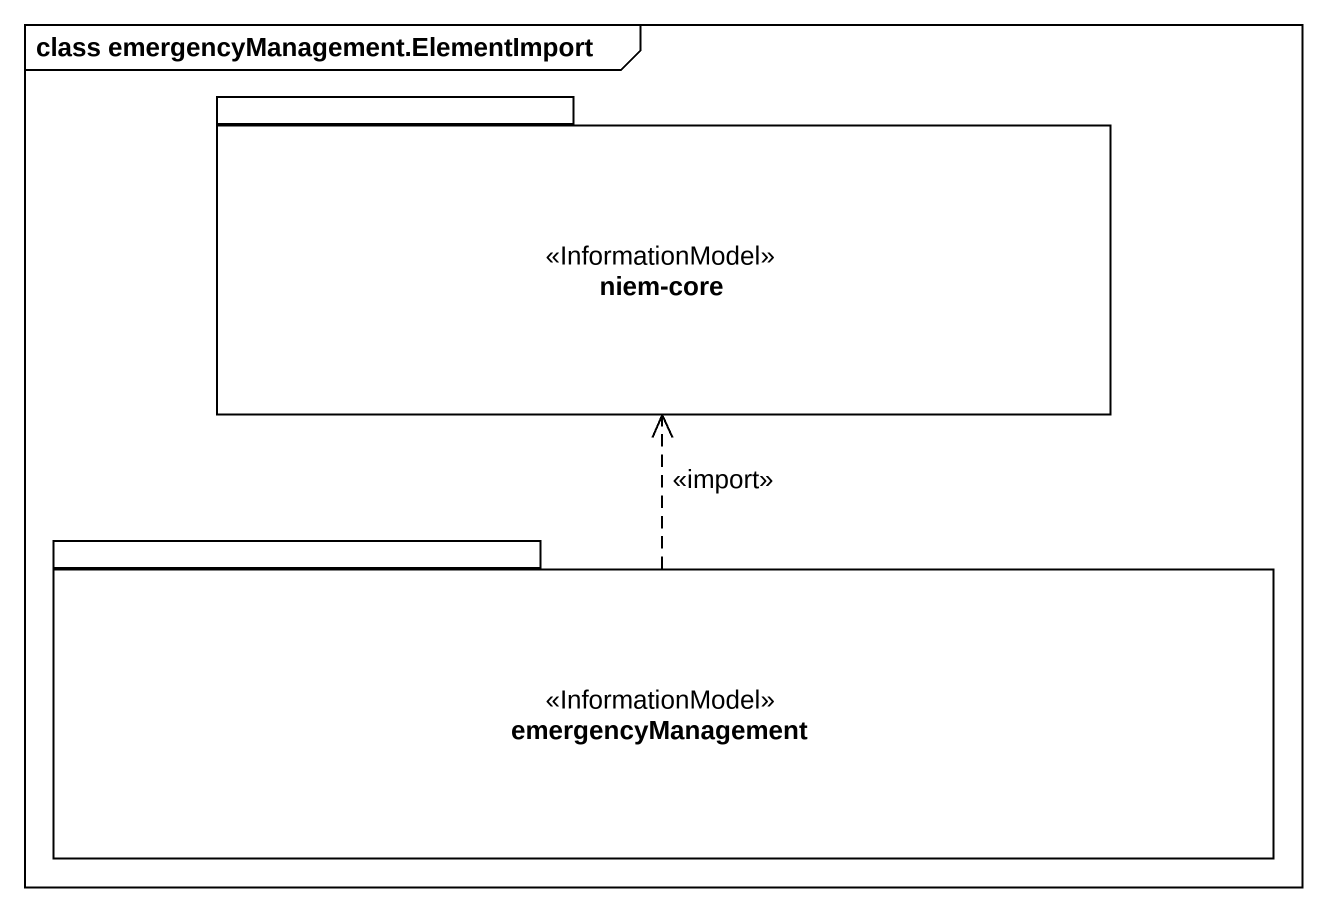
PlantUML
@startuml
mainframe class emergencyManagement.ElementImport
package "niem-core" as niem_core <<InformationModel>> {
}
package emergencyManagement <<InformationModel>> {
}
emergencyManagement .up.> niem_core : <<import>>
@enduml
